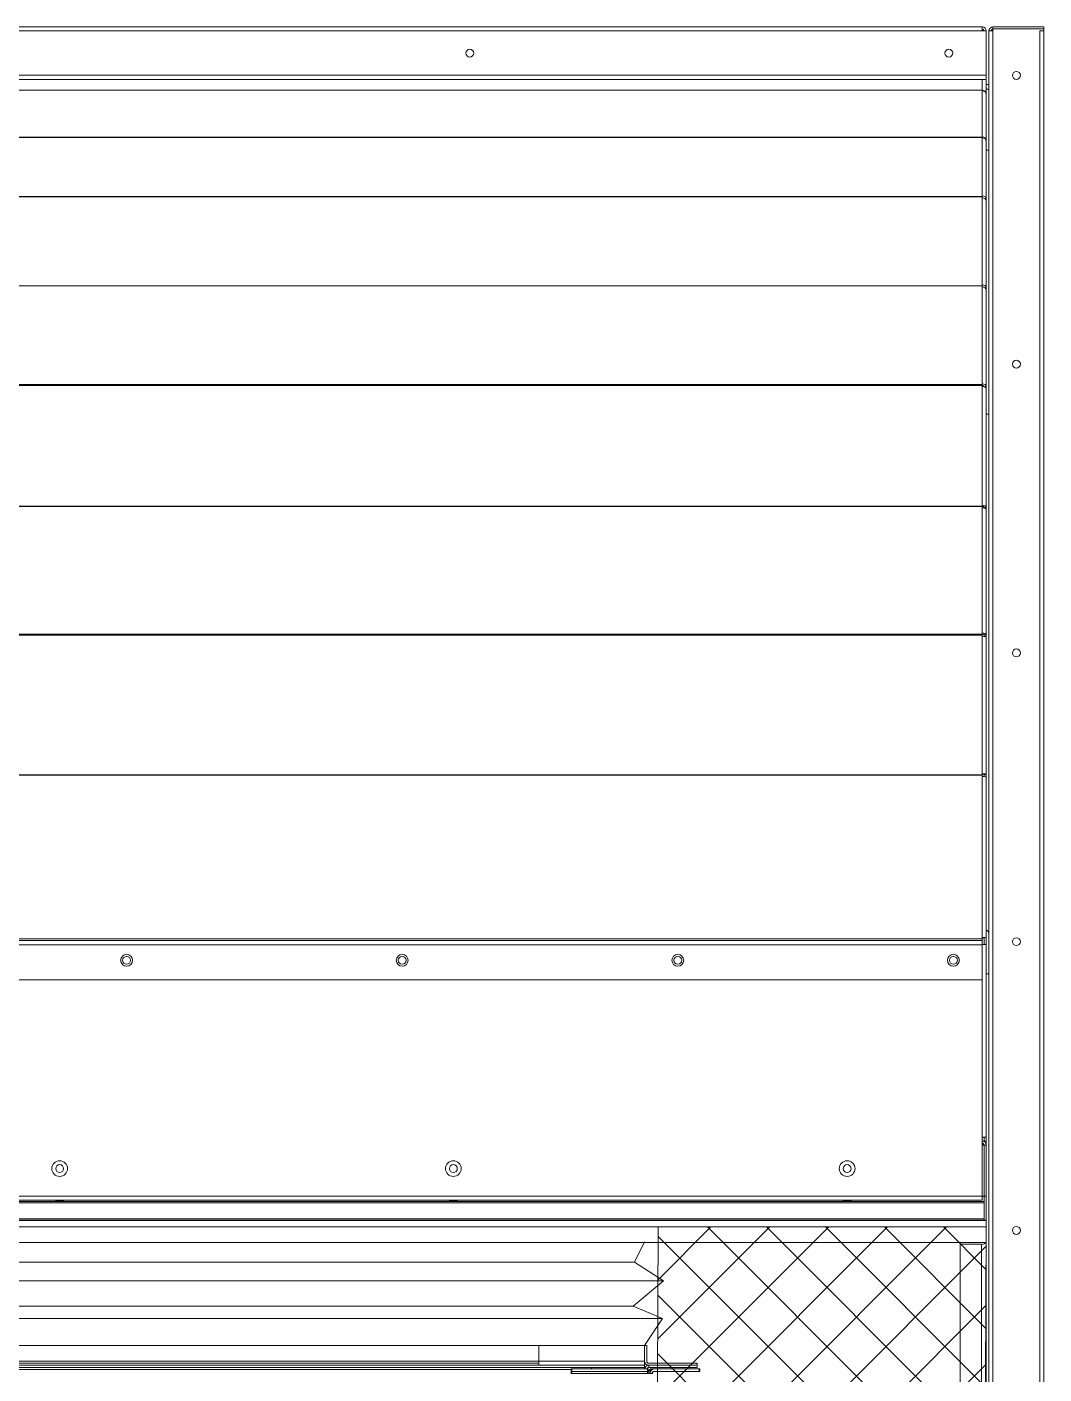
# Model space of a CAD drawing. Header units: millimetres. Extents: x -17070 to 45881, y -291348 to 34009.
# Drawn here: x 37269 to 38044, y 22770 to 23796 of the extents above; entities that cross this region are included whole.
import ezdxf

# ---------------------------------------------------------------- set-up
doc = ezdxf.new("R2010")
doc.units = ezdxf.units.MM

# ---------------------------------------------------------------- blocks, each defined once
blk = doc.blocks.new('3753456')
at = {"color": 0, "lineweight": 5}
for p, q in [((337590.2, 91235.5), (337597.8, 91251)), ((337612.3, 91221.4), (337590.2, 91235.5)), ((337589.4, 91202.2), (337612.3, 91221.4)), ((337611.6, 91192.6), (337589.4, 91202.2)), ((337597.8, 91172), (337611.6, 91192.6))]:
    blk.add_line(p, q, dxfattribs=at)
blk = doc.blocks.new('45735')
at = {"color": 0, "lineweight": 5}
for p, q in [((339300, 91099.7), (338517, 91099.7)), ((338539.1, 91085.6), (339322.1, 91085.6)), ((338516.2, 91066.4), (339299.2, 91066.4)), ((339321.4, 91056.8), (338538.4, 91056.8))]:
    blk.add_line(p, q, dxfattribs=at)
for p in [(926.8, -135.8), (1709.8, -135.8)]:
    blk.add_blockref('3753456', p, dxfattribs=at)
blk = doc.blocks.new('2')
at = {"lineweight": 5}
h = blk.add_hatch(dxfattribs=at)
h.set_pattern_fill('ANSI37', scale=10)
h.set_pattern_definition([(45, (-829389.63, -356984.166), (-22.4506403, 22.4506403), []), (135, (-829389.63, -356984.166), (-22.4506403, -22.4506403), [])])
h.paths.add_polyline_path([(37991.5, 20959.7), (37999.9, 22881.9), (37750, 22881.9), (37741.5, 20959.7)])
at = {"color": 7, "lineweight": 20}
for p, q in [((37996.8, 23796.3), (35391, 23796.3)), ((37996.8, 23793.2), (35391, 23793.2)), ((38001.9, 20951.4), (38001.9, 23793.2)), ((38005, 20951.4), (38005, 23793.2)), ((38040.8, 20951.4), (38040.8, 23793.2)), ((38043.9, 20951.4), (38043.9, 23793.2)), ((37999.9, 23759.4), (35387.9, 23759.4)), ((37999.9, 23756.3), (35387.9, 23756.3)), ((36903, 23748.1), (37996.8, 23748.1)), ((36903, 23748), (37996.8, 23748)), ((36903, 23712.2), (37996.8, 23712.2)), ((36903, 23712.1), (37996.8, 23712.1)), ((36903, 23667.1), (37996.8, 23667.1)), ((36903, 23666.7), (37996.8, 23666.7)), ((36903, 23599.1), (37996.8, 23599.1)), ((36903, 23598.9), (37996.8, 23598.9)), ((36903, 23523.7), (37996.8, 23523.7)), ((36903, 23523.1), (37996.8, 23523.1)), ((36903, 23431), (37996.8, 23431)), ((36903, 23430.8), (37996.8, 23430.8)), ((36903, 23333.6), (37996.8, 23333.6)), ((36903, 23332.9), (37996.8, 23332.9)), ((36903, 23226.4), (37996.8, 23226.4)), ((36903, 23226.1), (37996.8, 23226.1)), ((37996.8, 23101.4), (36903, 23101.4)), ((36903, 23100.1), (37996.8, 23100.1)), ((36903, 23097), (37996.8, 23097)), ((36903, 23070.1), (37996.8, 23070.1)), ((37998.3, 22901.4), (35389.5, 22901.4)), ((37998.3, 22900.3), (35389.5, 22900.3)), ((35391, 22905.4), (37996.8, 22905.4)), ((35391, 22902.3), (37996.8, 22902.3)), ((37999.9, 22886.9), (35387.9, 22886.9)), ((37999.9, 22881.9), (35387.9, 22881.9)), ((35389.5, 22888.1), (37998.3, 22888.1)), ((35389.5, 22887.2), (37998.3, 22887.2)), ((35387.9, 22870.1), (37999.9, 22870.1))]:
    blk.add_line(p, q, dxfattribs=at)
at = {"color": 7, "lineweight": 20, "ltscale": 0.001722}
for p, q in [((37996.8, 23793.2), (37996.8, 23796.3)), ((37999.9, 23793.2), (37996.8, 23793.2)), ((38001.9, 23793.2), (38005, 23793.2)), ((38043.9, 23793.2), (38040.8, 23793.2)), ((38043.9, 23793.2), (38040.8, 23793.2)), ((37999.9, 23759.4), (37999.9, 23756.3)), ((37996.8, 23097), (37996.8, 23100.1)), ((37996.8, 23097.1), (37999.9, 23097.1)), ((37996.8, 22950.4), (37999.9, 22950.4)), ((37996.8, 22902.3), (37996.8, 22905.4)), ((37739.4, 22779.6), (37739.4, 22776.5))]:
    blk.add_line(p, q, dxfattribs=at)
at = {"color": 7, "lineweight": 20, "ltscale": 0.00056596}
blk.add_line((37997.9, 23793.2), (37997.9, 23794.2), dxfattribs=at)
at = {"color": 7, "lineweight": 20, "ltscale": 0.018778}
blk.add_line((37999.9, 23759.4), (37999.9, 23793.2), dxfattribs=at)
at = {"color": 7, "lineweight": 20, "ltscale": 0.021611}
for p, q in [((38043.9, 23796.3), (38005, 23796.3)), ((38043.9, 23794.7), (38005, 23794.7)), ((37998.3, 22905.4), (37998.3, 22944.3)), ((37998.3, 22905.4), (37998.3, 22944.3)), ((37999.9, 22905.4), (37999.9, 22944.3)), ((37999.9, 22905.4), (37999.9, 22944.3))]:
    blk.add_line(p, q, dxfattribs=at)
at = {"color": 7, "lineweight": 20, "ltscale": 0.000888889}
for p, q in [((38005, 23796.3), (38005, 23794.7)), ((38043.9, 23796.3), (38043.9, 23794.7)), ((37998.3, 23522.1), (37999.9, 23522.1)), ((37998.3, 23430.2), (37999.9, 23430.2)), ((37998.3, 23333.1), (37999.9, 23333.1)), ((37998.3, 23226.6), (37999.9, 23226.6)), ((37999.9, 22944.3), (37998.3, 22944.3)), ((37999.9, 22947.4), (37999.9, 22945.8)), ((37999.9, 22905.4), (37998.3, 22905.4)), ((37999.9, 22887), (37998.3, 22887)), ((37739.6, 22791.5), (37741.2, 22791.5)), ((37659.1, 22778.1), (37659.1, 22776.5)), ((37739.6, 22774.9), (37739.6, 22776.5)), ((37742.7, 22776.5), (37742.7, 22774.9)), ((37779.6, 22774.9), (37779.6, 22778.1))]:
    blk.add_line(p, q, dxfattribs=at)
at = {"color": 7, "lineweight": 20, "ltscale": 0.000833333}
for p, q in [((38005, 23794.7), (38005, 23793.2)), ((38043.9, 23793.2), (38043.9, 23794.7)), ((37998.3, 22944.3), (37996.8, 22944.3)), ((37998.3, 22905.4), (37996.8, 22905.4)), ((37659.1, 22778.1), (37659.1, 22779.6)), ((37683.7, 22771.9), (37683.7, 22770.4)), ((37684.2, 22771.9), (37684.2, 22770.4)), ((37741.7, 22771.9), (37741.7, 22770.4)), ((37742.2, 22771.9), (37742.2, 22770.4))]:
    blk.add_line(p, q, dxfattribs=at)
at = {"color": 7, "lineweight": 20, "ltscale": 0.007103}
blk.add_line((38043.9, 23780.4), (38043.9, 23793.2), dxfattribs=at)
at = {"color": 7, "lineweight": 20, "ltscale": 0.002286}
blk.add_line((38043.9, 23780.4), (38043.9, 23776.3), dxfattribs=at)
at = {"color": 7, "lineweight": 20, "ltscale": 0.004468}
blk.add_line((37996.8, 23756.3), (37996.8, 23748.2), dxfattribs=at)
at = {"color": 7, "lineweight": 20, "ltscale": 5.01906e-05}
blk.add_line((37999.9, 23754.9), (37999.9, 23755), dxfattribs=at)
at = {"color": 7, "lineweight": 20, "ltscale": 0.005416}
blk.add_line((37999.9, 23754.9), (37999.9, 23745.1), dxfattribs=at)
at = {"color": 7, "lineweight": 20, "ltscale": 0.001111}
for p, q in [((38001.9, 23752.3), (37999.9, 23752.3)), ((38001.9, 23748.8), (37999.9, 23748.8)), ((37999.9, 23702.3), (38001.9, 23702.3)), ((37999.9, 23501.1), (38001.9, 23501.1)), ((38001.9, 23074.9), (37999.9, 23074.9)), ((37683.7, 22771.9), (37683.7, 22773.9)), ((37684.2, 22771.9), (37684.2, 22773.9)), ((37741.7, 22771.9), (37741.7, 22773.9)), ((37742.2, 22771.9), (37742.2, 22773.9)), ((37781.2, 22771.9), (37781.2, 22773.9)), ((37781.7, 22771.9), (37781.7, 22773.9))]:
    blk.add_line(p, q, dxfattribs=at)
at = {"color": 7, "lineweight": 20, "ltscale": 5.06378e-05}
blk.add_line((37996.8, 23748.2), (37996.8, 23748.1), dxfattribs=at)
at = {"color": 7, "lineweight": 20, "ltscale": 8.68979e-05}
blk.add_line((37996.8, 23748), (37996.8, 23748.1), dxfattribs=at)
at = {"color": 7, "lineweight": 20, "ltscale": 0.000182321}
blk.add_line((37996.8, 23747.6), (37996.8, 23748), dxfattribs=at)
at = {"color": 7, "lineweight": 20, "ltscale": 0.019501}
for p, q in [((37996.8, 23747.6), (37996.8, 23712.5)), ((37999.9, 23744.7), (37999.9, 23709.6))]:
    blk.add_line(p, q, dxfattribs=at)
at = {"color": 7, "lineweight": 20, "ltscale": 1.77147e-05}
blk.add_line((37999.9, 23745.1), (37999.9, 23745.1), dxfattribs=at)
at = {"color": 7, "lineweight": 20, "ltscale": 0.020143}
blk.add_line((37999.9, 23708.9), (37999.9, 23745.1), dxfattribs=at)
at = {"color": 7, "lineweight": 20, "ltscale": 0.000181183}
blk.add_line((37996.8, 23712.2), (37996.8, 23712.5), dxfattribs=at)
at = {"color": 7, "lineweight": 20, "ltscale": 5.76158e-05}
blk.add_line((37996.8, 23712.1), (37996.8, 23712.2), dxfattribs=at)
at = {"color": 7, "lineweight": 20, "ltscale": 0.000228135}
blk.add_line((37996.8, 23711.7), (37996.8, 23712.1), dxfattribs=at)
at = {"color": 7, "lineweight": 20, "ltscale": 0.024554}
for p, q in [((37996.8, 23711.7), (37996.8, 23667.5)), ((37999.9, 23708.9), (37999.9, 23664.7))]:
    blk.add_line(p, q, dxfattribs=at)
at = {"color": 7, "lineweight": 20, "ltscale": 5.95243e-05}
blk.add_line((37999.8, 23709.6), (37999.9, 23709.6), dxfattribs=at)
at = {"color": 7, "lineweight": 20, "ltscale": 0.019078}
blk.add_line((37999.9, 23675.3), (37999.9, 23709.6), dxfattribs=at)
at = {"color": 7, "lineweight": 20, "ltscale": 0.000229568}
blk.add_line((37996.8, 23667.1), (37996.8, 23667.5), dxfattribs=at)
at = {"color": 7, "lineweight": 20, "ltscale": 0.000214269}
blk.add_line((37996.8, 23666.7), (37996.8, 23667.1), dxfattribs=at)
at = {"color": 7, "lineweight": 20, "ltscale": 0.000344851}
blk.add_line((37996.8, 23666.1), (37996.8, 23666.7), dxfattribs=at)
at = {"color": 7, "lineweight": 20, "ltscale": 0.036885}
for p, q in [((37996.8, 23666.1), (37996.8, 23599.7)), ((37999.9, 23663.6), (37999.9, 23597.2))]:
    blk.add_line(p, q, dxfattribs=at)
at = {"color": 7, "lineweight": 20, "ltscale": 0.000162064}
blk.add_line((37999.7, 23664.7), (37999.9, 23664.7), dxfattribs=at)
at = {"color": 7, "lineweight": 20, "ltscale": 0.017676}
blk.add_line((37999.9, 23632.8), (37999.9, 23664.7), dxfattribs=at)
at = {"color": 7, "lineweight": 20, "ltscale": 0.000342699}
blk.add_line((37996.8, 23599.1), (37996.8, 23599.7), dxfattribs=at)
at = {"color": 7, "lineweight": 20, "ltscale": 0.000101871}
blk.add_line((37996.8, 23598.9), (37996.8, 23599.1), dxfattribs=at)
at = {"color": 7, "lineweight": 20, "ltscale": 0.00038102}
blk.add_line((37996.8, 23598.9), (37996.8, 23598.2), dxfattribs=at)
at = {"color": 7, "lineweight": 20, "ltscale": 0.000125526}
blk.add_line((37996.8, 23598.2), (37996.8, 23598.4), dxfattribs=at)
at = {"color": 7, "lineweight": 20, "ltscale": 0.041009}
for p, q in [((37996.8, 23598.2), (37996.8, 23524.4)), ((37999.9, 23595.9), (37999.9, 23522.1))]:
    blk.add_line(p, q, dxfattribs=at)
at = {"color": 7, "lineweight": 20, "ltscale": 0.000315481}
blk.add_line((37999.4, 23597.2), (37999.9, 23597.2), dxfattribs=at)
at = {"color": 7, "lineweight": 20, "ltscale": 0.015571}
blk.add_line((37999.9, 23569.2), (37999.9, 23597.2), dxfattribs=at)
at = {"color": 7, "lineweight": 20, "ltscale": 0.000383413}
blk.add_line((37996.8, 23524.4), (37996.8, 23523.7), dxfattribs=at)
at = {"color": 7, "lineweight": 20, "ltscale": 0.000318226}
blk.add_line((37996.8, 23523.1), (37996.8, 23523.7), dxfattribs=at)
at = {"color": 7, "lineweight": 20, "ltscale": 0.000523852}
blk.add_line((37996.8, 23523.2), (37996.8, 23522.3), dxfattribs=at)
at = {"color": 7, "lineweight": 20, "ltscale": 0.000469699}
blk.add_line((37996.8, 23523.1), (37996.8, 23522.3), dxfattribs=at)
at = {"color": 7, "lineweight": 20, "ltscale": 0.050238}
for p, q in [((37996.8, 23522.3), (37996.8, 23431.8)), ((37999.9, 23520.6), (37999.9, 23430.2))]:
    blk.add_line(p, q, dxfattribs=at)
at = {"color": 7, "lineweight": 20, "ltscale": 3.37381e-05}
blk.add_line((37998.3, 23522.1), (37998.3, 23522.1), dxfattribs=at)
at = {"color": 7, "lineweight": 20, "ltscale": 0.01323}
blk.add_line((37999.9, 23498.3), (37999.9, 23522.1), dxfattribs=at)
at = {"color": 7, "lineweight": 20, "ltscale": 0.000466768}
blk.add_line((37996.8, 23431.8), (37996.8, 23431), dxfattribs=at)
at = {"color": 7, "lineweight": 20, "ltscale": 0.000134994}
blk.add_line((37996.8, 23430.8), (37996.8, 23431), dxfattribs=at)
at = {"color": 7, "lineweight": 20, "ltscale": 0.000610792}
blk.add_line((37996.8, 23431), (37996.8, 23429.9), dxfattribs=at)
at = {"color": 7, "lineweight": 20, "ltscale": 0.000492271}
blk.add_line((37996.8, 23430.8), (37996.8, 23429.9), dxfattribs=at)
at = {"color": 7, "lineweight": 20, "ltscale": 0.052983}
for p, q in [((37996.8, 23429.9), (37996.8, 23334.5)), ((37999.9, 23428.4), (37999.9, 23333.1))]:
    blk.add_line(p, q, dxfattribs=at)
at = {"color": 7, "lineweight": 20, "ltscale": 0.000257803}
blk.add_line((37998.3, 23429.7), (37998.3, 23430.2), dxfattribs=at)
at = {"color": 7, "lineweight": 20, "ltscale": 0.010363}
blk.add_line((37999.9, 23411.5), (37999.9, 23430.2), dxfattribs=at)
at = {"color": 7, "lineweight": 20, "ltscale": 0.000495362}
blk.add_line((37996.8, 23334.5), (37996.8, 23333.6), dxfattribs=at)
at = {"color": 7, "lineweight": 20, "ltscale": 0.001012}
blk.add_line((37996.8, 23333.8), (37996.8, 23331.9), dxfattribs=at)
at = {"color": 7, "lineweight": 20, "ltscale": 0.000387411}
blk.add_line((37996.8, 23332.9), (37996.8, 23333.6), dxfattribs=at)
at = {"color": 7, "lineweight": 20, "ltscale": 0.000543222}
blk.add_line((37996.8, 23332.9), (37996.8, 23331.9), dxfattribs=at)
at = {"color": 7, "lineweight": 20, "ltscale": 0.058102}
for p, q in [((37996.8, 23331.9), (37996.8, 23227.4)), ((37999.9, 23331.2), (37999.9, 23226.6))]:
    blk.add_line(p, q, dxfattribs=at)
at = {"color": 7, "lineweight": 20, "ltscale": 0.000676388}
blk.add_line((37998.3, 23331.8), (37998.3, 23333.1), dxfattribs=at)
at = {"color": 7, "lineweight": 20, "ltscale": 0.007338}
blk.add_line((37999.9, 23319.9), (37999.9, 23333.1), dxfattribs=at)
at = {"color": 7, "lineweight": 20, "ltscale": 0.000539832}
blk.add_line((37996.8, 23227.4), (37996.8, 23226.4), dxfattribs=at)
at = {"color": 7, "lineweight": 20, "ltscale": 0.001029}
blk.add_line((37996.8, 23227), (37996.8, 23225.1), dxfattribs=at)
at = {"color": 7, "lineweight": 20, "ltscale": 0.000153368}
blk.add_line((37996.8, 23226.1), (37996.8, 23226.4), dxfattribs=at)
at = {"color": 7, "lineweight": 20, "ltscale": 0.00054973}
blk.add_line((37996.8, 23226.1), (37996.8, 23225.1), dxfattribs=at)
at = {"color": 7, "lineweight": 20, "ltscale": 0.068058}
for p, q in [((37996.8, 23225.1), (37996.8, 23102.6)), ((37999.9, 23224.6), (37999.9, 23102.1))]:
    blk.add_line(p, q, dxfattribs=at)
at = {"color": 7, "lineweight": 20, "ltscale": 0.000861584}
blk.add_line((37998.3, 23225.1), (37998.3, 23226.6), dxfattribs=at)
at = {"color": 7, "lineweight": 20, "ltscale": 0.004022}
blk.add_line((37999.9, 23219.4), (37999.9, 23226.6), dxfattribs=at)
at = {"color": 7, "lineweight": 20, "ltscale": 0.000665626}
blk.add_line((37996.8, 23102.6), (37996.8, 23101.4), dxfattribs=at)
at = {"color": 7, "lineweight": 20, "ltscale": 0.002905}
blk.add_line((37996.8, 23102.4), (37996.8, 23097.1), dxfattribs=at)
at = {"color": 7, "lineweight": 20, "ltscale": 0.000707283}
blk.add_line((37996.8, 23101.4), (37996.8, 23100.1), dxfattribs=at)
at = {"color": 7, "lineweight": 20, "ltscale": 0.0815}
for p, q in [((37996.8, 23097.1), (37996.8, 22950.4)), ((37999.9, 23097.1), (37999.9, 22950.4))]:
    blk.add_line(p, q, dxfattribs=at)
at = {"color": 7, "lineweight": 20, "ltscale": 0.014944}
blk.add_line((37996.8, 23070.1), (37996.8, 23097), dxfattribs=at)
at = {"color": 7, "lineweight": 20, "ltscale": 0.002779}
blk.add_line((37998.3, 23097.1), (37998.3, 23102.1), dxfattribs=at)
at = {"color": 7, "lineweight": 20, "ltscale": 0.003101}
blk.add_line((37999.9, 23096.6), (37999.9, 23102.1), dxfattribs=at)
at = {"color": 7, "lineweight": 20, "ltscale": 0.001669}
for p, q in [((37996.8, 22950.4), (37996.8, 22947.4)), ((37998.3, 22947.4), (37998.3, 22950.4)), ((37999.9, 22947.4), (37999.9, 22950.4))]:
    blk.add_line(p, q, dxfattribs=at)
at = {"color": 7, "lineweight": 20, "ltscale": 0.025}
blk.add_line((37996.8, 22905.4), (37996.8, 22950.4), dxfattribs=at)
at = {"color": 7, "lineweight": 20, "ltscale": 1.32336e-05}
blk.add_line((37996.8, 22945.8), (37996.9, 22945.8), dxfattribs=at)
at = {"color": 7, "lineweight": 20, "ltscale": 0.000579045}
for p, q in [((37996.8, 22944.3), (37996.8, 22945.4)), ((37999.9, 22944.3), (37999.9, 22945.4))]:
    blk.add_line(p, q, dxfattribs=at)
at = {"color": 7, "lineweight": 20, "ltscale": 0.000598884}
blk.add_line((37996.8, 22945.4), (37997.9, 22945.4), dxfattribs=at)
at = {"color": 7, "lineweight": 20, "ltscale": 0.001703}
blk.add_line((37996.9, 22947.4), (37999.9, 22947.4), dxfattribs=at)
at = {"color": 7, "lineweight": 20, "ltscale": 0.000215038}
for p, q in [((37999.6, 22945.8), (37999.9, 22945.8)), ((37741.2, 22776.5), (37741.2, 22776.1))]:
    blk.add_line(p, q, dxfattribs=at)
at = {"color": 7, "lineweight": 20, "ltscale": 0.000100412}
blk.add_line((37999.8, 22945.4), (37999.9, 22945.4), dxfattribs=at)
at = {"color": 7, "lineweight": 20, "ltscale": 0.000253866}
blk.add_line((37999.9, 22945.4), (37999.9, 22945.8), dxfattribs=at)
at = {"color": 7, "lineweight": 20, "ltscale": 0.010219}
for p, q in [((37998.3, 22905.4), (37998.3, 22887)), ((37999.9, 22905.4), (37999.9, 22887))]:
    blk.add_line(p, q, dxfattribs=at)
at = {"color": 7, "lineweight": 20, "ltscale": 0.006747}
blk.add_line((37998.3, 22888.1), (37998.3, 22900.3), dxfattribs=at)
at = {"color": 7, "lineweight": 20, "ltscale": 0.010301}
blk.add_line((37999.9, 22886.9), (37999.9, 22905.4), dxfattribs=at)
blk.add_line((37999.9, 22886.9), (37999.9, 22905.4), dxfattribs=at)
at = {"color": 7, "lineweight": 20, "ltscale": 0.00275}
blk.add_line((37999.9, 22886.9), (37999.9, 22881.9), dxfattribs=at)
at = {"color": 7, "lineweight": 20, "ltscale": 0.00658}
blk.add_line((37999.9, 22870.1), (37999.9, 22881.9), dxfattribs=at)
at = {"color": 7, "lineweight": 20, "ltscale": 0.00583}
blk.add_line((37999.9, 22881.9), (37999.9, 22871.4), dxfattribs=at)
at = {"color": 7, "lineweight": 20, "ltscale": 0.009167}
for p, q in [((37996.4, 22870.1), (37979.9, 22870.1)), ((37996.4, 22868.7), (37979.9, 22868.7))]:
    blk.add_line(p, q, dxfattribs=at)
at = {"color": 7, "lineweight": 20, "ltscale": 0.000773611}
blk.add_line((37979.9, 22868.7), (37979.9, 22870.1), dxfattribs=at)
at = {"color": 7, "lineweight": 20, "ltscale": 0.415127}
for p, q in [((37979.9, 22868.7), (37979.9, 22121.4)), ((37996.4, 22121.4), (37996.4, 22868.7)), ((37999.9, 22123.9), (37999.9, 22871.1))]:
    blk.add_line(p, q, dxfattribs=at)
at = {"color": 7, "lineweight": 20, "ltscale": 2.39452e-05}
blk.add_line((37996.4, 22870.1), (37996.4, 22870.1), dxfattribs=at)
at = {"color": 7, "lineweight": 20, "ltscale": 0.000193403}
blk.add_line((37999.9, 22871.1), (37999.9, 22871.4), dxfattribs=at)
at = {"color": 7, "lineweight": 20, "ltscale": 0.015084}
blk.add_line((37999.9, 22842.9), (37999.9, 22870.1), dxfattribs=at)
at = {"color": 7, "lineweight": 20, "ltscale": 0.098092}
blk.add_line((37999.9, 22666.4), (37999.9, 22842.9), dxfattribs=at)
at = {"color": 7, "lineweight": 20, "ltscale": 0.434111}
for p, q in [((36954, 22791.5), (37659.1, 22791.5)), ((36953.2, 22776.5), (37659.1, 22776.5)), ((36954, 22778.1), (37659.1, 22778.1))]:
    blk.add_line(p, q, dxfattribs=at)
at = {"color": 7, "lineweight": 20, "ltscale": 0.044611}
for p, q in [((37739.4, 22791.5), (37659.1, 22791.5)), ((37739.4, 22779.6), (37659.1, 22779.6))]:
    blk.add_line(p, q, dxfattribs=at)
at = {"color": 7, "lineweight": 20, "ltscale": 0.006611}
for p, q in [((37659.1, 22791.5), (37659.1, 22779.6)), ((37739.4, 22779.6), (37739.4, 22791.5)), ((37739.6, 22779.6), (37739.6, 22791.5)), ((37741.2, 22779.6), (37741.2, 22791.5))]:
    blk.add_line(p, q, dxfattribs=at)
at = {"color": 7, "lineweight": 20, "ltscale": 0.3905}
blk.add_line((36956.2, 22779.6), (37659.1, 22779.6), dxfattribs=at)
at = {"color": 7, "lineweight": 20, "ltscale": 0.435222}
for p, q in [((37739.6, 22776.5), (36956.2, 22776.5)), ((37739.6, 22774.9), (36956.2, 22774.9))]:
    blk.add_line(p, q, dxfattribs=at)
at = {"color": 7, "lineweight": 20, "ltscale": 0.000814101}
blk.add_line((37741.2, 22776.5), (37742.7, 22776.5), dxfattribs=at)
at = {"color": 7, "lineweight": 20, "ltscale": 0.0205}
for p, q in [((37742.7, 22778.1), (37779.6, 22778.1)), ((37742.7, 22776.5), (37779.6, 22776.5)), ((37742.7, 22776.5), (37779.6, 22776.5)), ((37742.7, 22774.9), (37779.6, 22774.9))]:
    blk.add_line(p, q, dxfattribs=at)
at = {"color": 7, "lineweight": 20, "ltscale": 0.432889}
blk.add_line((36958.3, 22774.9), (37737.5, 22774.9), dxfattribs=at)
at = {"color": 7, "lineweight": 20, "ltscale": 0.373111}
blk.add_line((37683.7, 22773.4), (37012.1, 22773.4), dxfattribs=at)
at = {"color": 7, "lineweight": 20, "ltscale": 0.032222}
for p, q in [((37741.7, 22773.9), (37683.7, 22773.9)), ((37741.7, 22771.9), (37683.7, 22771.9)), ((37741.7, 22770.4), (37683.7, 22770.4)), ((37742.2, 22773.9), (37684.2, 22773.9)), ((37742.2, 22771.9), (37684.2, 22771.9)), ((37742.2, 22770.4), (37684.2, 22770.4))]:
    blk.add_line(p, q, dxfattribs=at)
at = {"color": 7, "lineweight": 20, "ltscale": 0.000277763}
for p, q in [((37683.7, 22769.9), (37683.7, 22770.4)), ((37684.2, 22769.9), (37684.2, 22770.4)), ((37741.7, 22769.9), (37741.7, 22770.4)), ((37742.2, 22769.9), (37742.2, 22770.4))]:
    blk.add_line(p, q, dxfattribs=at)
at = {"color": 7, "lineweight": 20, "ltscale": 0.022444}
blk.add_line((37699.2, 22774.9), (37739.6, 22774.9), dxfattribs=at)
at = {"color": 7, "lineweight": 20, "ltscale": 0.000555547}
for p, q in [((37699.2, 22773.9), (37699.2, 22774.9)), ((37739.6, 22774.9), (37739.6, 22773.9))]:
    blk.add_line(p, q, dxfattribs=at)
at = {"color": 7, "lineweight": 20, "ltscale": 0.001944}
blk.add_line((37745.7, 22770.4), (37742.2, 22770.4), dxfattribs=at)
at = {"color": 7, "lineweight": 20, "ltscale": 1.33788e-05}
blk.add_line((37742.7, 22774.9), (37742.7, 22774.9), dxfattribs=at)
at = {"color": 7, "lineweight": 20, "ltscale": 0.000582846}
blk.add_line((37744.2, 22773.9), (37744.2, 22772.8), dxfattribs=at)
at = {"color": 7, "lineweight": 20, "ltscale": 0.001349}
blk.add_line((37746.7, 22773.9), (37744.2, 22773.9), dxfattribs=at)
at = {"color": 7, "lineweight": 20, "ltscale": 0.000187053}
blk.add_line((37745.2, 22773.9), (37745.2, 22773.5), dxfattribs=at)
at = {"color": 7, "lineweight": 20, "ltscale": 0.000793738}
blk.add_line((37746.7, 22773.9), (37745.2, 22773.9), dxfattribs=at)
at = {"color": 7, "lineweight": 20, "ltscale": 0.000277761}
blk.add_line((37745.7, 22769.9), (37745.7, 22770.4), dxfattribs=at)
at = {"color": 7, "lineweight": 20, "ltscale": 0.019167}
for p, q in [((37781.2, 22773.9), (37746.7, 22773.9)), ((37781.2, 22771.9), (37746.7, 22771.9)), ((37781.7, 22773.9), (37747.2, 22773.9)), ((37781.7, 22771.9), (37747.2, 22771.9))]:
    blk.add_line(p, q, dxfattribs=at)
at = {"color": 0, "lineweight": 20}
blk.add_lwpolyline([(37750, 22881.9), (37999.9, 22881.9), (37991.5, 20959.7), (37741.5, 20959.7)], close=True, dxfattribs=at)
at = {"color": 7, "lineweight": 20}
for centre, radius in [((37606.4, 23776.3), 3), ((37971.4, 23776.3), 3), ((38022.9, 23759.3), 3), ((38022.9, 23539.3), 3), ((38022.9, 23319.3), 3), ((38022.9, 23099.3), 3), ((37344.9, 23085.1), 4.5), ((37344.9, 23085.1), 3), ((37554.9, 23085.1), 4.5), ((37554.9, 23085.1), 3), ((37764.9, 23085.1), 4.5), ((37764.9, 23085.1), 3), ((37974.9, 23085.1), 4.5), ((37974.9, 23085.1), 3), ((37293.9, 22926.4), 6), ((37593.9, 22926.4), 6), ((37893.9, 22926.4), 6), ((37293.9, 22926.4), 3), ((37593.9, 22926.4), 3), ((37893.9, 22926.4), 3), ((38022.9, 22879.3), 3)]:
    blk.add_circle(centre, radius, dxfattribs=at)
for centre, radius, start, end in [((37996.8, 23793.2), 3.1, 0, 90), ((37996.8, 23793.2), 1.5, 0, 90), ((37996.4, 23792.8), 3.5, 0, 0.666), ((37996.3, 23792.7), 3.6, 0, 1.4661), ((38005, 23793.2), 3.1, 90, 180), ((38005, 23793.2), 1.5, 90, 180), ((38005.4, 23792.8), 1.5, 105.4662, 164.534), ((37996.8, 23757.4), 3.1, 337.3314, 339.2164), ((37996.4, 23759.8), 3.5, 359.334, 0), ((37996.8, 23757.4), 3.1, 359.3499, 0), ((37996.4, 23750.8), 3.5, 0, 0.6157), ((37996.8, 23577.8), 3.1, 359.0946, 0), ((37996.8, 23561.4), 3.1, 0, 0.8218), ((38040.4, 23559.8), 3.5, 359.8196, 0), ((37996.8, 23338.6), 3.1, 0, 0.7204), ((37996.8, 22944.3), 3.1, 0, 90), ((37996.8, 22944.3), 1.5, 0, 90), ((37742.7, 22779.6), 3.1, 180, 270), ((37742.7, 22773.4), 3.1, 90, 170.7179), ((37742.7, 22779.6), 1.5, 180, 270), ((37742.7, 22773.4), 1.5, 90, 160.5281), ((37745.7, 22770.4), 3.5, 115.377, 180), ((37746.7, 22770.4), 3.5, 90, 180), ((37747.2, 22770.4), 3.5, 90, 180), ((37746.7, 22770.4), 1.5, 90, 180), ((37747.2, 22770.4), 1.5, 90, 180)]:
    blk.add_arc(centre, radius, start, end, dxfattribs=at)
for centre, major_axis, ratio, start_param, end_param in [((37996.8, 23754.9), (-3.1, 0), 0.995898, 3.141593, 3.605089), ((37996.8, 23755), (3.1, 0), 1, 0, 0.429168), ((37996.8, 23745.1), (-3.1, 0), 0.995898, 3.141593, 4.712389), ((37996.8, 23744.7), (-3.1, 0), 0.945441, 3.141593, 4.712389), ((37996.8, 23709.6), (-3.1, 0), 0.945441, 3.141593, 4.712389), ((37996.8, 23708.9), (-3.1, 0), 0.911987, 3.141593, 4.712389), ((37996.8, 23664.7), (-3.1, 0), 0.911987, 3.141593, 4.712389), ((37996.8, 23663.6), (-3.1, 0), 0.787572, 3.141593, 4.712389), ((37996.8, 23597.2), (-3.1, 0), 0.787572, 3.141593, 4.712389), ((37996.8, 23597.2), (-1.5, 0), 0.787572, 3.897536, 4.712389), ((37996.8, 23595.9), (-3.1, 0), 0.728422, 3.141593, 4.712389), ((37996.8, 23578.2), (3.1, 0), 0.809022, 6.267501, 6.283185), ((37996.8, 23561.4), (-3.1, 0), 0.99655, 3.141593, 3.150933), ((37996.8, 23561.2), (-3.1, 0), 0.977239, 3.141593, 3.155876), ((37996.8, 23556.2), (-3.1, 0), 0.968276, 3.141593, 3.146662), ((37996.8, 23541.3), (-3.1, 0), 0.944147, 3.141593, 3.146651), ((37996.8, 23534.2), (-3.1, 0), 0.977239, 3.141593, 3.154321), ((37996.8, 23533.4), (-3.1, 0), 0.850543, 3.141593, 3.154078), ((37996.8, 23522.1), (-3.1, 0), 0.728422, 3.141593, 4.712389), ((37996.8, 23522.1), (-1.5, 0), 0.728422, 3.141593, 4.712389), ((37996.8, 23520.6), (-3.1, 0), 0.543645, 3.141593, 4.712389), ((37996.8, 23521.5), (-3.1, 0), 0.878691, 3.141593, 3.146619), ((37996.8, 23466.3), (-3.1, 0), 0.850543, 3.141593, 3.152997), ((37996.8, 23465.1), (-3.1, 0), 0.719619, 3.141593, 3.152626), ((37996.8, 23430.2), (-3.1, 0), 0.543645, 3.141593, 4.712389), ((37996.8, 23430.2), (-1.5, 0), 0.543645, 3.141593, 4.712389), ((37996.8, 23428.4), (-3.1, 0), 0.465261, 3.141593, 4.712389), ((37996.8, 23376.5), (-3.1, 0), 0.719619, 3.141593, 3.151828), ((37996.8, 23374.9), (-3.1, 0), 0.446847, 3.141593, 3.150104), ((37996.8, 23333.1), (-3.1, 0), 0.465261, 3.141593, 4.712389), ((37996.8, 23333.1), (-1.5, 0), 0.465261, 3.141593, 4.712389), ((37996.8, 23331.2), (-3.1, 0), 0.240313, 3.141593, 4.712389), ((37996.8, 23338.5), (3.1, 0), 0.992634, 0, 0.009282), ((37996.8, 23338.3), (3.1, 0), 0.946894, 6.283185, 6.295648), ((37996.8, 23327.3), (3.1, 0), 0.929338, 0, 0.006167), ((37996.8, 23314.9), (3.1, 0), 0.946894, 6.283185, 6.294606), ((37996.8, 23314), (3.1, 0), 0.817118, 6.283185, 6.294326), ((37996.8, 23272.2), (3.1, 0), 0.817118, 6.283185, 6.293566), ((37996.8, 23270.8), (3.1, 0), 0.588362, 6.283185, 6.292688), ((37996.8, 23260.8), (-3.1, 0), 0.446847, 3.141593, 3.149765), ((37996.8, 23258.9), (-3.1, 0), 0.246895, 3.141593, 3.146315), ((37996.8, 23250.9), (3.1, 0), 0.754103, 0, 0.0053), ((37996.8, 23226.6), (-3.1, 0), 0.240313, 3.141593, 4.712389), ((37996.8, 23226.6), (-1.5, 0), 0.240313, 3.141593, 4.712389), ((37996.8, 23224.6), (-3.1, 0), 0.151261, 3.141593, 4.712389), ((37996.8, 23212.2), (3.1, 0), 0.588362, 6.283185, 6.292164), ((37996.8, 23210.4), (3.1, 0), 0.335364, 6.283185, 6.289477), ((37996.8, 23156.1), (-3.1, 0), 0.246895, 3.141593, 3.146199), ((37996.8, 23142.1), (3.1, 0), 0.335364, 6.283185, 6.289276), ((37998.4, 23105.5), (3.5, 0), 0.838671, 0.012418, 1.127777), ((37998.4, 23105.5), (1.5, 0), 0.838671, 6.283185, 6.302056), ((37996.8, 23102.1), (-3.1, 0), 0.151261, 3.141593, 4.712389), ((37996.8, 23102.1), (-1.5, 0), 0.151261, 3.141593, 4.712389), ((37996.8, 22944.3), (-1.5, 0), 0.695361, 3.182524, 4.712389), ((37996.8, 22944.3), (-3.1, 0), 0.695361, 3.141593, 3.169781), ((37293.9, 22901.6), (-3, 0), 0.695361, 5.942736, 6.283214), ((37293.9, 22901.6), (-3, 0), 0.695361, 0.000029, 0.127836), ((37293.9, 22900.5), (-3, 0), 0.695361, 5.196445, 5.846004), ((37293.9, 22899), (4.5, 0), 0.69625, 0.981351, 2.160242), ((37293.9, 22900.5), (-3, 0), 0.695361, 3.578774, 4.229082), ((37293.9, 22901.6), (-3, 0), 0.695361, 3.141622, 3.482042), ((37293.9, 22901.6), (-3, 0), 0.695361, 3.013425, 3.141622), ((37593.9, 22901.6), (-3, 0), 0.695361, 5.942736, 6.283214), ((37593.9, 22901.6), (-3, 0), 0.695361, 0.000029, 0.127836), ((37593.9, 22900.5), (-3, 0), 0.695361, 5.196445, 5.846004), ((37593.9, 22899), (4.5, 0), 0.69625, 0.981351, 2.160242), ((37593.9, 22900.5), (-3, 0), 0.695361, 3.578774, 4.229082), ((37593.9, 22901.6), (-3, 0), 0.695361, 3.141622, 3.482042), ((37593.9, 22901.6), (-3, 0), 0.695361, 3.013425, 3.141622), ((37893.9, 22901.6), (-3, 0), 0.695361, 5.942736, 6.283214), ((37893.9, 22901.6), (-3, 0), 0.695361, 0.000029, 0.127836), ((37893.9, 22900.5), (-3, 0), 0.695361, 5.196445, 5.846004), ((37893.9, 22899), (4.5, 0), 0.69625, 0.981351, 2.160242), ((37893.9, 22900.5), (-3, 0), 0.695361, 3.578774, 4.229082), ((37893.9, 22901.6), (-3, 0), 0.695361, 3.141622, 3.482042), ((37893.9, 22901.6), (-3, 0), 0.695361, 3.013425, 3.141622), ((37996.4, 22871.1), (1.5, 0), 0.69625, 4.712389, 5.000678), ((37996.4, 22871.1), (3.5, 0), 0.69625, 4.712389, 5.859761), ((37738.1, 22773.4), (-3.1, 0), 0.600899, 4.061862, 4.207317), ((37741.7, 22770.4), (3.5, 0), 0.600899, 1.244393, 1.427387), ((37740.7, 22770.4), (3.5, 0), 0.600899, 0.974905, 1.127885), ((37741.7, 22770.4), (1.5, 0), 0.600899, 1.159619, 1.230721), ((37740.7, 22770.4), (1.5, 0), 0.600899, 0.007409, 0.030057)]:
    blk.add_ellipse(centre, major_axis=major_axis, ratio=ratio, start_param=start_param, end_param=end_param, dxfattribs=at)
at = {"color": 0, "lineweight": 20}
blk.add_blockref('45735', (-301568.2, -68244.7), dxfattribs=at)

msp = doc.modelspace()

# ---------------------------------------------------------------- block references
msp.add_blockref('2', (0, 0))

doc.saveas('drawing.dxf')
